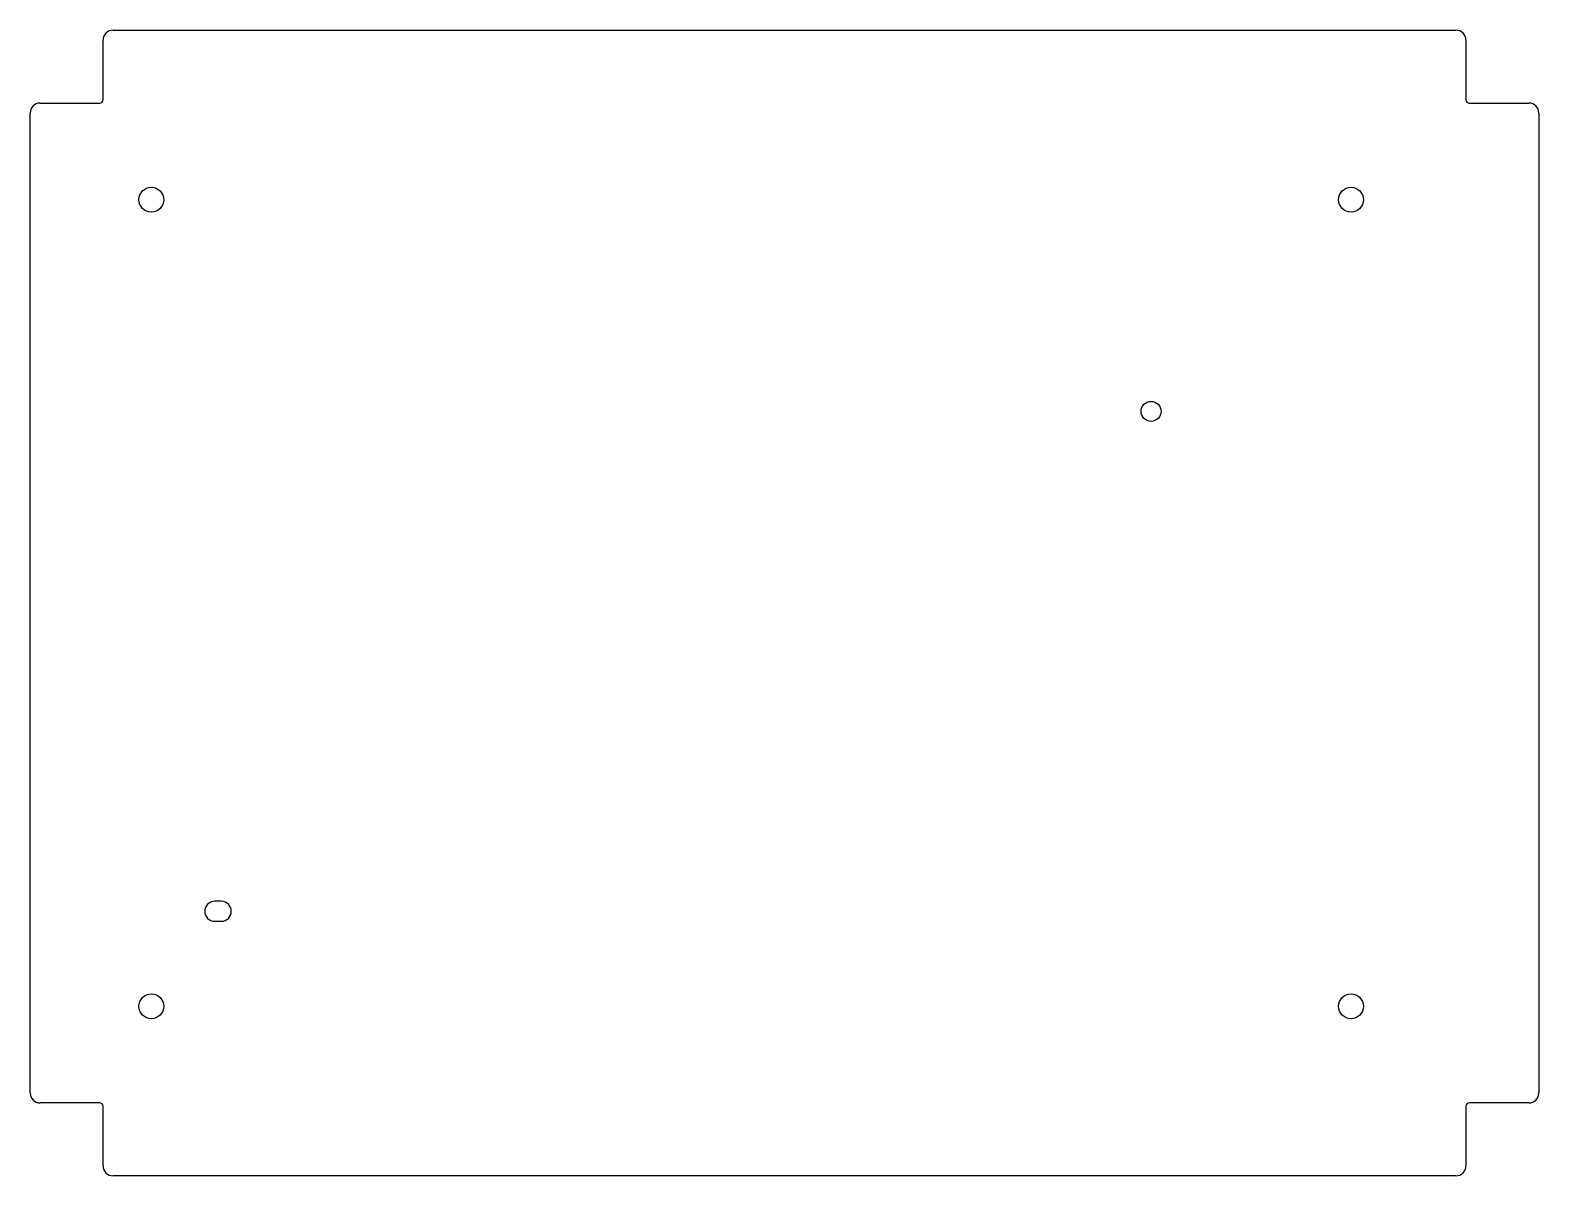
# Model space of a CAD drawing. Header units: millimetres. Extents: x -226 to 226, y -172 to 172.
import ezdxf

# ---------------------------------------------------------------- set-up
doc = ezdxf.new("R2010")
doc.units = ezdxf.units.MM

msp = doc.modelspace()

# ---------------------------------------------------------------- linework, layer by layer
at = {"color": 7, "linetype": 'Continuous', "lineweight": 25}
for p, q in [((-204.5, 151), (-204.5, 168.86)), ((-201.5, 171.86), (201.5, 171.86)), ((204.5, 168.86), (204.5, 151)), ((-223.36, 150), (-205.5, 150)), ((205.5, 150), (223.36, 150)), ((-226.36, -147), (-226.36, 147)), ((226.36, 147), (226.36, -147)), ((-169, -89.5), (-171, -89.5)), ((-171, -95.5), (-169, -95.5)), ((-205.5, -150), (-223.36, -150)), ((-204.5, -168.86), (-204.5, -151)), ((204.5, -151), (204.5, -168.86)), ((223.36, -150), (205.5, -150)), ((201.5, -171.86), (-201.5, -171.86))]:
    msp.add_line(p, q, dxfattribs=at)
for centre, radius in [((-190, 121), 3.73), ((170, 121), 3.73), ((110, 57.5), 3), ((-190, -121), 3.73), ((170, -121), 3.73)]:
    msp.add_circle(centre, radius, dxfattribs=at)
for centre, radius, start, end in [((-201.5, 168.86), 3, 90, 180), ((201.5, 168.86), 3, 0, 90), ((-223.36, 147), 3, 90, 180), ((-205.5, 151), 1, 270, 0), ((205.5, 151), 1, 180, 270), ((223.36, 147), 3, 0, 90), ((-171, -92.5), 3, 90, 270), ((-169, -92.5), 3, 270, 90), ((-223.36, -147), 3, 180, 270), ((223.36, -147), 3, 270, 0), ((-205.5, -151), 1, 360, 90), ((205.5, -151), 1, 90, 180), ((-201.5, -168.86), 3, 180, 270), ((201.5, -168.86), 3, 270, 0)]:
    msp.add_arc(centre, radius, start, end, dxfattribs=at)

doc.saveas('drawing.dxf')
